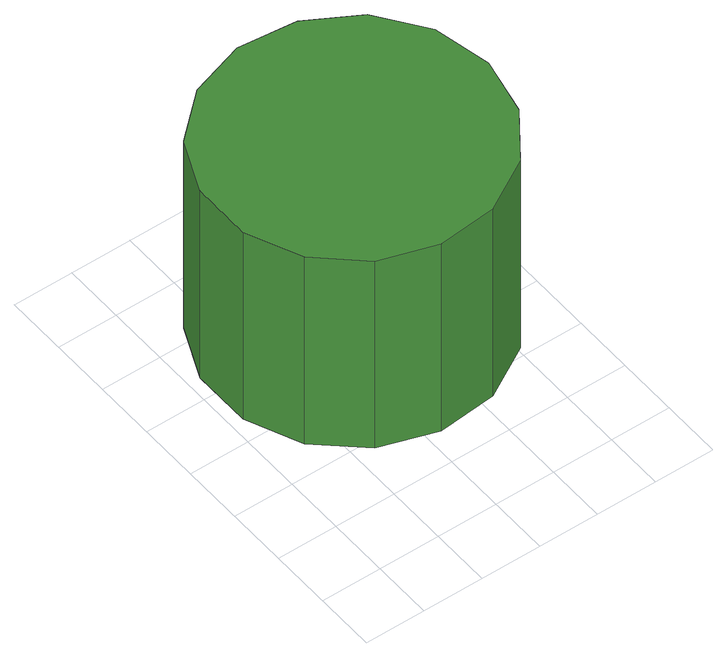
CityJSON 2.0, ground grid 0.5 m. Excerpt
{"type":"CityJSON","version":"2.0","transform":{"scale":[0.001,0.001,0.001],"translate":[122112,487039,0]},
"CityObjects":{
"tree1":{"type":"SolitaryVegetationObject","attributes":{"function":"something"},"geometry":[{"type":"MultiSurface","lod":"1","boundaries":[[[0,1,2,3,4,5,6,7,8,9,10,11,12,13,14]],[[15,16,17,18,19,20,21,22,23,24,25,26,27,28,29]],[[0,29,28,1]],[[1,28,27,2]],[[2,27,26,3]],[[3,26,25,4]],[[4,25,24,5]],[[5,24,23,6]],[[6,23,22,7]],[[7,22,21,8]],[[8,21,20,9]],[[9,20,19,10]],[[10,19,18,11]],[[11,18,17,12]],[[12,17,16,13]],[[13,16,15,14]],[[14,15,29,0]]]}]}
},
"vertices":[
[2412,1935,2027],[2311,2411,2027],[2025,2804,2027],[1604,3047,2027],[1121,3098,2027],[659,2948,2027],[297,2622,2027],[100,2178,2027],[100,1692,2027],[297,1248,2027],[659,923,2027],[1121,773,2027],[1604,824,2027],[2025,1067,2027],[2311,1460,2027],[2311,1460,142],[2025,1067,142],[1604,824,142],[1121,773,142],[659,923,142],[297,1248,142],[100,1692,142],[100,2178,142],[297,2622,142],[659,2948,142],[1121,3098,142],[1604,3047,142],[2025,2804,142],[2311,2411,142],[2412,1935,142]
]}
